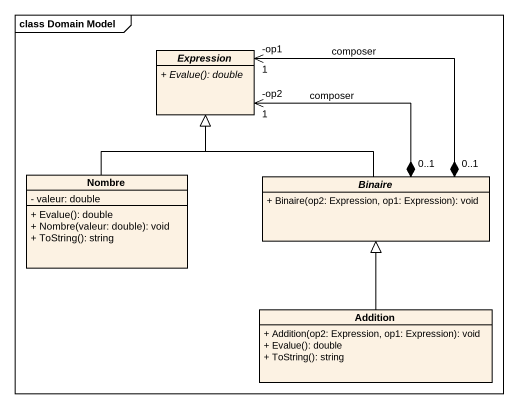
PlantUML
@startuml
mainframe class Domain Model
hide circle
hide empty members
skinparam classAttributeIconSize 0
abstract class Expression {
  {abstract} + Evalue(): double
}
class Nombre {
  - valeur: double
  + Evalue(): double
  + Nombre(valeur: double): void
  + ToString(): string
}
abstract class Binaire {
  + Binaire(op2: Expression, op1: Expression): void
}
class Addition {
  + Addition(op2: Expression, op1: Expression): void
  + Evalue(): double
  + ToString(): string
}
Expression "-op1\n1" <--* "0..1" Binaire : composer
Nombre -up-|> Expression
Binaire -up-|> Expression
Binaire "0..1" *-up-> "-op2\n1" Expression : composer
Addition -up-|> Binaire
@enduml
